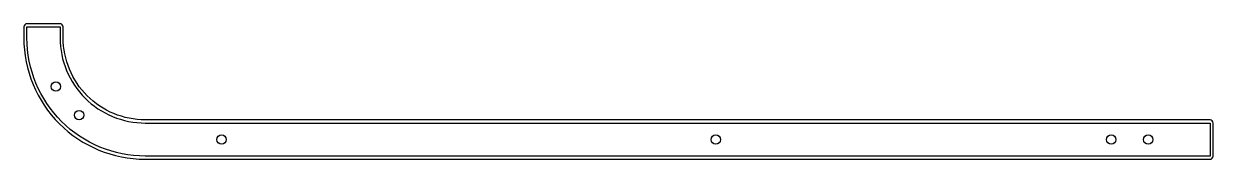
# Model space of a CAD drawing. Header units: millimetres. Extents: x -752 to 2, y -2 to 84.
import ezdxf

# ---------------------------------------------------------------- set-up
doc = ezdxf.new("R2010")
doc.units = ezdxf.units.MM
for name, color, linetype in [('A_SIDE_GROOVE_5_THICKNESS_REDUCTION', 7, 'Continuous'), ('INSIDE_THROUGH', 7, 'Continuous'), ('OUTSIDE_THROUGH', 7, 'Continuous')]:
    doc.layers.add(name, color=color, linetype=linetype)

msp = doc.modelspace()

# ---------------------------------------------------------------- linework, layer by layer
at = {"layer": 'A_SIDE_GROOVE_5_THICKNESS_REDUCTION'}
msp.add_lwpolyline([(-675, -2), (0, -2, 0.414214), (2, 0), (2, 21, 0.414214), (0, 23), (-675, 23, -0.414214), (-727, 75), (-727, 82, 0.414214), (-729, 84), (-750, 84, 0.414214), (-752, 82), (-752, 75, 0.414214)], format="xyb", close=True, dxfattribs=at)
at = {"layer": 'INSIDE_THROUGH'}
for centre in [(-731.64, 44.15), (-716.93, 25.99), (-626.65, 10.5), (-313.33, 10.5), (-62.67, 10.5), (-39.17, 10.5)]:
    msp.add_circle(centre, 3, dxfattribs=at)
at = {"layer": 'OUTSIDE_THROUGH'}
msp.add_lwpolyline([(0, 0), (-675, 0, -0.414214), (-750, 75), (-750, 82), (-729, 82), (-729, 75, 0.414214), (-675, 21), (0, 21)], format="xyb", close=True, dxfattribs=at)

doc.saveas('drawing.dxf')
